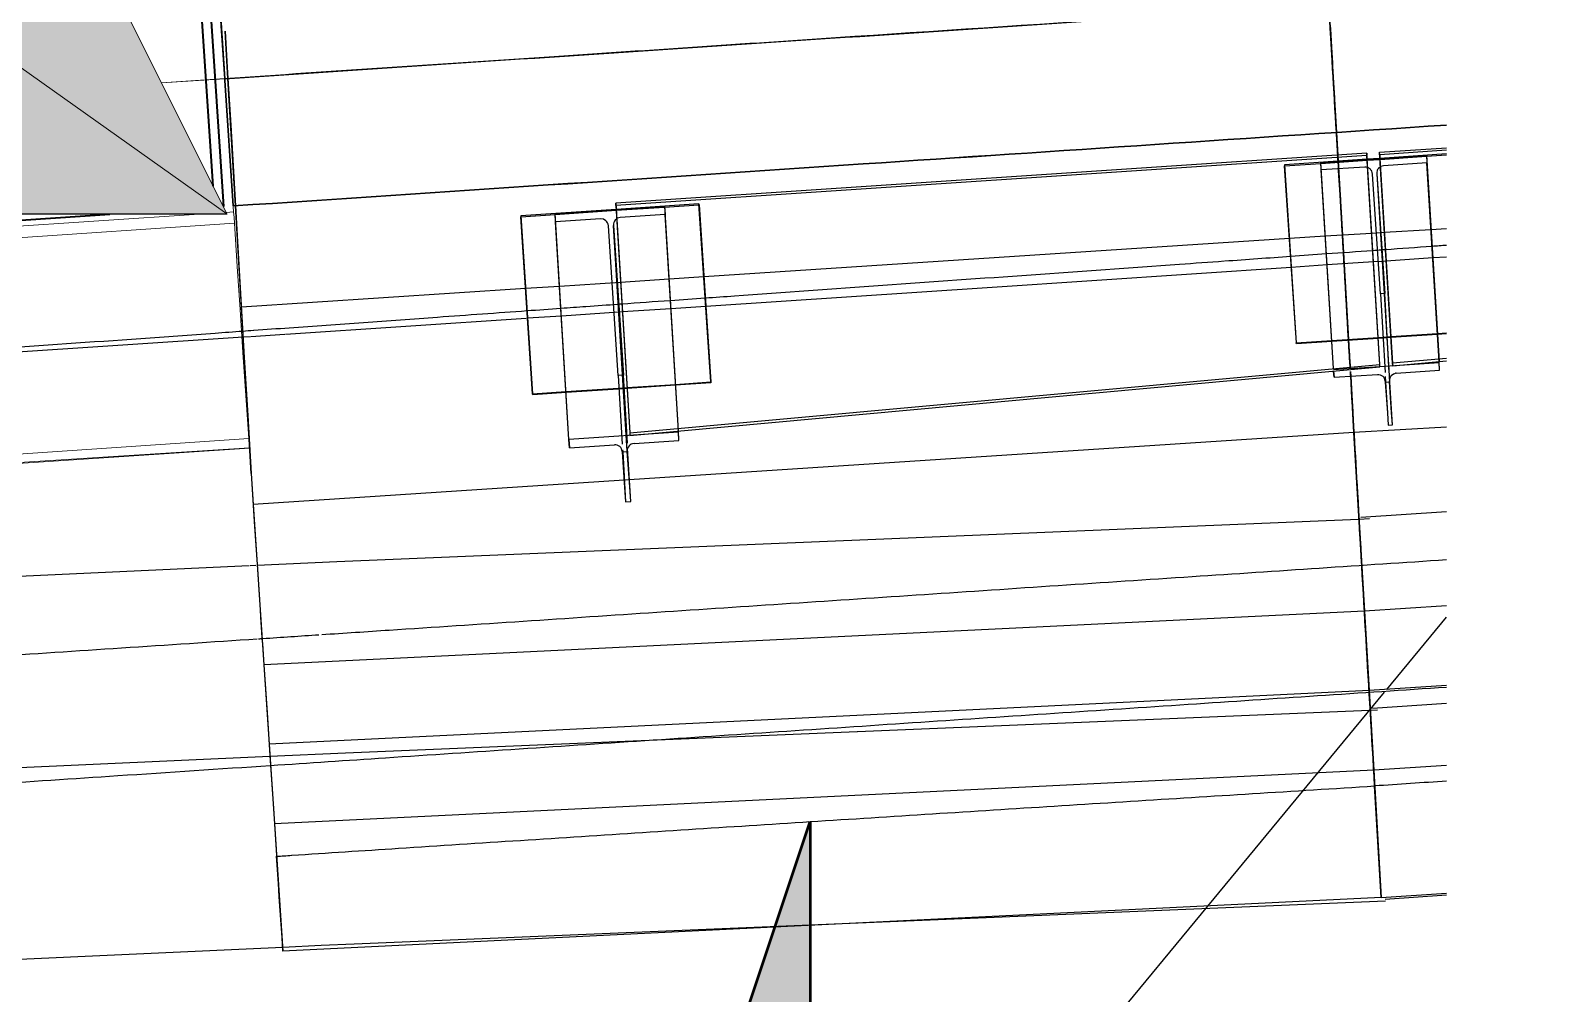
# Model space of a CAD drawing. Header units: metres. Extents: x -1147 to -802, y 5 to 567.
# Drawn here: x -994.865 to -992.495, y 543.708 to 545.219 of the extents above; entities that cross this region are included whole.
import ezdxf

# ---------------------------------------------------------------- set-up
doc = ezdxf.new("R2010")
doc.units = ezdxf.units.M
for name, color, linetype, lineweight in [('A-DETL', 7, 'Continuous', 13), ('A-DETL-GENF', 7, 'Continuous', 9), ('A-FLOR', 7, 'Continuous', 50), ('A-GENM', 7, 'Continuous', 35), ('S-BEAM', 7, 'Continuous', 50)]:
    doc.layers.add(name, color=color, linetype=linetype, lineweight=lineweight)
doc.layers.add('G-ANNO-SYMB', color=7, linetype='Continuous', lineweight=35, true_color=0x0080ff)

# ---------------------------------------------------------------- blocks, each defined once
blk = doc.blocks.new('T2DPAA-T2D-C3S-RW-M2D-100010_dwg-40802999-DRG-2873010 - GENERAL ARRANGEMENT PLAN')
at = {"color": 254, "lineweight": 25, "true_color": 0xe1e1e1}
for p, q in [((60.9582, -631.7514), (61.3314, -632.8539)), ((60.8064, -632.3806), (60.9873, -632.955)), ((60.5205, -632.4714), (60.707, -633.0634)), ((60.2346, -632.5623), (60.4227, -633.1596)), ((61.3314, -632.8539), (61.335, -632.8646)), ((61.3353, -632.8655), (61.3524, -632.9162)), ((61.3526, -632.9168), (61.474, -633.2754)), ((60.9879, -632.9568), (60.9906, -632.9653)), ((60.4227, -633.1596), (60.4409, -633.2172)), ((61.4747, -633.2773), (61.4917, -633.3277)), ((61.4917, -633.3277), (61.5206, -633.4132)), ((61.5208, -633.4137), (61.5225, -633.4185)), ((61.5225, -633.4185), (61.5468, -633.4906)), ((61.5468, -633.4906), (61.5644, -633.5426)), ((60.9811, -633.9438), (61.2232, -634.7228)), ((60.7024, -634.058), (60.9367, -634.8118)), ((61.8593, -634.414), (61.8774, -634.4672)), ((61.8774, -634.4672), (61.9008, -634.5364)), ((61.9008, -634.5364), (61.9051, -634.5493)), ((61.9053, -634.5498), (61.9072, -634.5553)), ((61.9072, -634.5553), (61.9306, -634.6245)), ((61.5048, -634.6181), (61.5097, -634.6337)), ((61.5085, -634.6201), (61.5516, -634.7477)), ((61.9306, -634.6245), (61.9376, -634.6451)), ((61.2238, -634.7147), (61.261, -634.8249)), ((60.9396, -634.8109), (60.9705, -634.9021))]:
    blk.add_line(p, q, dxfattribs=at)
at = {"color": 254, "lineweight": 25, "true_color": 0xe1e1e1, "flags": 128}
for points in [[(60.9912, -632.9672), (61.0287, -633.0864), (61.5045, -634.6171)], [(60.707, -633.0634), (60.7426, -633.1765), (60.9809, -633.9431)], [(60.4409, -633.2172), (60.4564, -633.2666), (60.7024, -634.058)], [(61.5644, -633.5426), (61.7086, -633.9687), (61.8593, -634.414)]]:
    blk.add_lwpolyline(points, dxfattribs=at)
blk = doc.blocks.new('T2DPAA-T2D-PWC-RW-M2D-100010_RoadDesign_rvt-1-DRG-2873010 - GENERAL ARRANGEMENT PLAN')
at = {"color": 254, "lineweight": 18, "true_color": 0xe3e3e3, "rotation": 75.11694444444437}
blk.add_blockref('T2DPAA-T2D-C3S-RW-M2D-100010_dwg-40802999-DRG-2873010 - GENERAL ARRANGEMENT PLAN', (-1722.337, 648.0105), dxfattribs=at)
blk = doc.blocks.new('StitchPour_RS36B_01 - StitchPour_RS36B_01-61148557-DRG-2873010 - GENERAL ARRANGEMENT PLAN')
at = {"layer": 'A-GENM', "color": 253, "lineweight": 25, "true_color": 0xa3a3a3}
for p, q in [((146.1777, -1.5341), (146.1066, -1.5581)), ((146.1066, -1.5581), (146.0356, -1.5821)), ((146.0356, -1.5821), (145.9645, -1.6062)), ((145.9645, -1.6062), (145.8935, -1.6302)), ((145.8935, -1.6302), (145.8225, -1.6543)), ((145.8225, -1.6543), (145.7514, -1.6783)), ((145.7514, -1.6783), (145.6804, -1.7024)), ((145.6804, -1.7024), (145.6093, -1.7264))]:
    blk.add_line(p, q, dxfattribs=at)
at = {"layer": 'A-GENM', "color": 253, "lineweight": 25, "true_color": 0xa3a3a3, "flags": 128}
blk.add_lwpolyline([(145.6093, -1.7264), (145.6804, -1.7024), (145.7514, -1.6783), (145.8225, -1.6543), (145.8935, -1.6302), (145.9645, -1.6062), (146.0356, -1.5821), (146.1066, -1.5581), (146.1777, -1.5341)], dxfattribs=at)
at = {"layer": 'A-GENM', "color": 253, "lineweight": 25, "true_color": 0xa3a3a3}
for points in [[(146.806, -3.3904), (146.5966, -2.7716), (146.3871, -2.1528), (146.1777, -1.5341)], [(145.7728, -2.2094), (145.7183, -2.0484), (145.6638, -1.8874), (145.6093, -1.7264)]]:
    blk.add_open_spline(points, degree=3, dxfattribs=at)
at = {"layer": 'A-GENM', "color": 9, "lineweight": 25, "true_color": 0xbebebe}
for points in [[(146.4951, -2.472), (146.3893, -2.1593), (146.2835, -1.8467), (146.1777, -1.5341)], [(145.9268, -2.6642), (145.8755, -2.5126), (145.8242, -2.361), (145.7728, -2.2094)], [(146.806, -3.3904), (146.7024, -3.0842), (146.5988, -2.7781), (146.4951, -2.472)], [(146.2248, -3.5448), (146.1255, -3.2513), (146.0261, -2.9577), (145.9268, -2.6642)]]:
    blk.add_open_spline(points, degree=3, dxfattribs=at)
at = {"layer": 'A-GENM', "color": 253, "lineweight": 25, "true_color": 0xa3a3a3}
blk.add_open_spline([(145.6093, -1.7264), (145.7681, -2.1953), (145.9732, -2.8014), (146.1784, -3.4076), (146.2248, -3.5448)], degree=3, knots=[-1, -1, -1, -1, -0.925, -0.90305063, -0.90305063, -0.90305063, -0.90305063], dxfattribs=at)
blk = doc.blocks.new('SCR_SE_1 - SCR_SE_1-66993702-DRG-2873010 - GENERAL ARRANGEMENT PLAN')
at = {"layer": 'A-GENM', "color": 253, "lineweight": 25, "true_color": 0xa3a3a3}
for p, q in [((0, 0.004), (0, 0)), ((0, 0.004), (1.18, 0.004)), ((0.0017, -0.3281), (0, 0.004)), ((0, 0), (1.18, 0)), ((0.0006, -0.1111), (0, 0)), ((1.18, 0), (1.18, 0.004)), ((1.18, 0.004), (1.182, -0.357)), ((1.18, 0), (1.182, -0.357)), ((0.0017, -0.3281), (0.0006, -0.1111)), ((0.0017, -0.3321), (0.0017, -0.3281)), ((1.182, -0.357), (0.0017, -0.3281)), ((0.0017, -0.3318), (0.0017, -0.3281)), ((1.182, -0.3609), (0.0017, -0.3321)), ((1.182, -0.357), (1.182, -0.3609)), ((1.182, -0.357), (1.182, -0.3609))]:
    blk.add_line(p, q, dxfattribs=at)
blk = doc.blocks.new('SCR_SE_2 - SCR_SE_2-66993703-DRG-2873010 - GENERAL ARRANGEMENT PLAN')
at = {"layer": 'A-GENM', "color": 253, "lineweight": 25, "true_color": 0xa3a3a3}
for p, q in [((1.18, 0.0039), (1.0747, 0.0039)), ((1.18, 0), (1.18, 0.0039)), ((1.1817, -0.3276), (1.18, 0.0039)), ((1.075, 0), (1.18, 0)), ((1.18, 0), (1.18, -0.0059)), ((1.18, -0.0059), (1.1812, -0.2357)), ((1.1812, -0.2357), (1.1817, -0.3276)), ((1.0967, -0.3256), (1.1817, -0.3276)), ((1.1817, -0.3316), (1.0969, -0.3295)), ((1.1817, -0.3276), (1.1817, -0.3316)), ((1.1817, -0.3316), (1.1817, -0.3276))]:
    blk.add_line(p, q, dxfattribs=at)
blk = doc.blocks.new('PLATE ph - PLATE ph-V20-DRG-2873010 - GENERAL ARRANGEMENT PLAN')
at = {"layer": 'A-GENM', "color": 253, "lineweight": 25, "true_color": 0xa3a3a3}
for p, q in [((-1094.3763, 544.9378), (-1094.5259, 544.9278)), ((-1094.5259, 544.9278), (-1094.5073, 544.6485)), ((-1094.5259, 544.9278), (-1094.5258, 544.9263)), ((-1094.5258, 544.9263), (-1094.472, 544.9299)), ((-1094.5073, 544.6485), (-1094.5258, 544.9263)), ((-1094.472, 544.9299), (-1094.3763, 544.9363)), ((-1094.2466, 544.9464), (-1094.3763, 544.9378)), ((-1094.3763, 544.9363), (-1094.3004, 544.9413)), ((-1094.3004, 544.9413), (-1094.2465, 544.9449)), ((-1094.2279, 544.6671), (-1094.2466, 544.9464)), ((-1094.2464, 544.9449), (-1094.2466, 544.9464)), ((-1094.2464, 544.9449), (-1094.2279, 544.6671)), ((-1094.2834, 544.6634), (-1094.2279, 544.6671)), ((-1094.2278, 544.6657), (-1094.2833, 544.662)), ((-1094.2279, 544.6671), (-1094.2278, 544.6657)), ((-1094.5073, 544.6485), (-1094.455, 544.652)), ((-1094.5072, 544.647), (-1094.5073, 544.6485)), ((-1094.4549, 544.6505), (-1094.5072, 544.647)), ((-1094.455, 544.652), (-1094.3647, 544.658)), ((-1094.3646, 544.6565), (-1094.4549, 544.6505)), ((-1094.3591, 544.6569), (-1094.3637, 544.6566)), ((-1094.3636, 544.6581), (-1094.3592, 544.6584)), ((-1094.3592, 544.6584), (-1094.2834, 544.6634)), ((-1094.2833, 544.662), (-1094.3591, 544.6569))]:
    blk.add_line(p, q, dxfattribs=at)
blk = doc.blocks.new('PLATE ph - PLATE ph-V21-DRG-2873010 - GENERAL ARRANGEMENT PLAN')
at = {"layer": 'A-GENM', "color": 253, "lineweight": 25, "true_color": 0xa3a3a3}
for p, q in [((-1093.0745, 545.0246), (-1093.1789, 545.0176)), ((-1093.1788, 545.0161), (-1093.106, 545.021)), ((-1093.106, 545.021), (-1093.0745, 545.0231)), ((-1093.1989, 545.0163), (-1093.3286, 545.0076)), ((-1093.3286, 545.0076), (-1093.31, 544.7284)), ((-1093.3286, 545.0076), (-1093.3285, 545.0061)), ((-1093.3285, 545.0061), (-1093.2716, 545.0099)), ((-1093.3099, 544.7284), (-1093.3285, 545.0061)), ((-1093.2716, 545.0099), (-1093.1988, 545.0148)), ((-1093.1789, 545.0176), (-1093.1989, 545.0163)), ((-1093.1988, 545.0148), (-1093.1788, 545.0161)), ((-1093.2546, 544.7321), (-1093.1817, 544.7369)), ((-1093.1817, 544.7369), (-1093.168, 544.7378)), ((-1093.1679, 544.7363), (-1093.1816, 544.7354)), ((-1093.1617, 544.7368), (-1093.1674, 544.7364)), ((-1093.1669, 544.7379), (-1093.1618, 544.7382)), ((-1093.1618, 544.7382), (-1093.0889, 544.7431)), ((-1093.0888, 544.7416), (-1093.1617, 544.7368)), ((-1093.0889, 544.7431), (-1093.0745, 544.7441)), ((-1093.0745, 544.7426), (-1093.0888, 544.7416)), ((-1093.31, 544.7284), (-1093.2546, 544.7321)), ((-1093.3098, 544.7269), (-1093.31, 544.7284)), ((-1093.2545, 544.7306), (-1093.3098, 544.7269)), ((-1093.1816, 544.7354), (-1093.2545, 544.7306))]:
    blk.add_line(p, q, dxfattribs=at)
blk = doc.blocks.new('POST_2420_1C_360UB - 1C-68560598-DRG-2873010 - GENERAL ARRANGEMENT PLAN')
at = {"layer": 'A-GENM', "color": 253, "lineweight": 25, "true_color": 0xa3a3a3}
for p, q in [((-1094.4721, 544.9314), (-1094.3763, 544.9378)), ((-1094.4712, 544.9182), (-1094.4721, 544.9314)), ((-1094.4504, 544.5767), (-1094.4721, 544.9314)), ((-1094.3763, 544.9378), (-1094.3004, 544.9428)), ((-1094.2996, 544.9296), (-1094.37, 544.925)), ((-1094.3004, 544.9428), (-1094.2996, 544.9297)), ((-1094.3004, 544.9428), (-1094.2789, 544.5903)), ((-1094.2788, 544.5903), (-1094.2996, 544.9297)), ((-1094.4007, 544.9229), (-1094.4712, 544.9182)), ((-1094.4503, 544.5767), (-1094.4712, 544.9182)), ((-1094.3963, 544.9223), (-1094.4007, 544.9229)), ((-1094.3924, 544.92), (-1094.3963, 544.9223)), ((-1094.373, 544.6775), (-1094.3886, 544.9121)), ((-1094.36, 544.5755), (-1094.3806, 544.9127)), ((-1094.3806, 544.9126), (-1094.365, 544.678)), ((-1094.3754, 544.9229), (-1094.3779, 544.921)), ((-1094.37, 544.925), (-1094.3743, 544.9238)), ((-1094.366, 544.678), (-1094.373, 544.6775)), ((-1094.373, 544.6775), (-1094.3667, 544.5694)), ((-1094.3588, 544.5713), (-1094.365, 544.678)), ((-1094.2788, 544.5882), (-1094.4504, 544.5767)), ((-1094.4504, 544.5767), (-1094.4495, 544.5639)), ((-1094.4495, 544.5639), (-1094.4503, 544.5767)), ((-1094.359, 544.5587), (-1094.36, 544.5755)), ((-1094.3483, 544.5706), (-1094.2779, 544.5753)), ((-1094.2779, 544.5753), (-1094.2788, 544.5903)), ((-1094.2779, 544.5753), (-1094.2788, 544.5882)), ((-1094.4495, 544.5639), (-1094.3791, 544.5686)), ((-1094.3669, 544.5581), (-1094.3669, 544.5575)), ((-1094.3669, 544.5575), (-1094.3589, 544.558)), ((-1094.3669, 544.5575), (-1094.3636, 544.5094)), ((-1094.3662, 544.5606), (-1094.3661, 544.5581)), ((-1094.3661, 544.5576), (-1094.3633, 544.5094)), ((-1094.3589, 544.558), (-1094.359, 544.5586)), ((-1094.3556, 544.5099), (-1094.3589, 544.558)), ((-1094.3536, 544.4797), (-1094.3584, 544.5628)), ((-1094.3636, 544.5094), (-1094.3616, 544.4792)), ((-1094.3632, 544.5083), (-1094.3616, 544.4792)), ((-1094.3536, 544.4797), (-1094.3556, 544.5099)), ((-1094.3616, 544.4792), (-1094.3536, 544.4797))]:
    blk.add_line(p, q, dxfattribs=at)
at = {"layer": 'A-GENM', "color": 253, "lineweight": 25, "true_color": 0xa3a3a3, "flags": 128}
for points in [[(-1094.3886, 544.9121), (-1094.389, 544.9143), (-1094.3897, 544.9164), (-1094.3909, 544.9184), (-1094.3924, 544.92)], [(-1094.3779, 544.921), (-1094.3792, 544.9191), (-1094.3801, 544.9171), (-1094.3806, 544.9149), (-1094.3806, 544.9126)]]:
    blk.add_lwpolyline(points, dxfattribs=at)
at = {"layer": 'A-GENM', "color": 253, "lineweight": 25, "true_color": 0xa3a3a3}
for centre, start_param, end_param in [((-1094.3476, 544.5594), 1.576374, 3.147171), ((-1094.3783, 544.5573), 0.005578, 1.576374)]:
    blk.add_ellipse(centre, major_axis=(0.0114, 0.0007), ratio=0.989162, start_param=start_param, end_param=end_param, dxfattribs=at)
blk = doc.blocks.new('POST_2220_1B_310UB - 1B-68560599-DRG-2873010 - GENERAL ARRANGEMENT PLAN')
at = {"layer": 'A-GENM', "color": 253, "lineweight": 25, "true_color": 0xa3a3a3}
for p, q in [((-1093.1789, 545.0176), (-1093.1061, 545.0225)), ((-1093.1061, 545.0225), (-1093.1053, 545.0105)), ((-1093.1061, 545.0225), (-1093.0862, 544.6992)), ((-1093.2717, 545.0114), (-1093.1989, 545.0163)), ((-1093.2709, 544.9995), (-1093.2717, 545.0114)), ((-1093.2518, 544.688), (-1093.2717, 545.0114)), ((-1093.2028, 545.004), (-1093.2709, 544.9995)), ((-1093.2518, 544.688), (-1093.2709, 544.9995)), ((-1093.2005, 545.0039), (-1093.2028, 545.004)), ((-1093.1984, 545.0034), (-1093.2005, 545.0039)), ((-1093.1989, 545.0163), (-1093.1789, 545.0176)), ((-1093.1945, 545.0011), (-1093.1981, 545.0033)), ((-1093.1781, 545.0045), (-1093.1813, 545.002)), ((-1093.1756, 545.0056), (-1093.1777, 545.0048)), ((-1093.1734, 545.006), (-1093.1756, 545.0056)), ((-1093.1054, 545.0105), (-1093.1734, 545.006)), ((-1093.0862, 544.6992), (-1093.1053, 545.0105)), ((-1093.1782, 544.8053), (-1093.1907, 544.9932)), ((-1093.184, 544.9937), (-1093.1651, 544.6858)), ((-1093.184, 544.9937), (-1093.1715, 544.8057)), ((-1093.1722, 544.8057), (-1093.1782, 544.8053)), ((-1093.1782, 544.8053), (-1093.1709, 544.6818)), ((-1093.1642, 544.6814), (-1093.1715, 544.8057)), ((-1093.1789, 544.6909), (-1093.2517, 544.6861)), ((-1093.0861, 544.6971), (-1093.1789, 544.6909)), ((-1093.0853, 544.6855), (-1093.0862, 544.6992)), ((-1093.0853, 544.6855), (-1093.0861, 544.6971)), ((-1093.2516, 544.684), (-1093.2509, 544.6744)), ((-1093.2509, 544.6744), (-1093.2515, 544.684)), ((-1093.2509, 544.6744), (-1093.1829, 544.679)), ((-1093.1829, 544.679), (-1093.1806, 544.6789)), ((-1093.1806, 544.6789), (-1093.1784, 544.6784)), ((-1093.1784, 544.6784), (-1093.1746, 544.6762)), ((-1093.1707, 544.6685), (-1093.1706, 544.6667)), ((-1093.1706, 544.6667), (-1093.1639, 544.6671)), ((-1093.1706, 544.6667), (-1093.1673, 544.6186)), ((-1093.1705, 544.6759), (-1093.17, 544.6667)), ((-1093.17, 544.6667), (-1093.1672, 544.6186)), ((-1093.1651, 544.6858), (-1093.164, 544.669)), ((-1093.1639, 544.6671), (-1093.164, 544.6689)), ((-1093.1607, 544.619), (-1093.1639, 544.6671)), ((-1093.1594, 544.6001), (-1093.1638, 544.6754)), ((-1093.1612, 544.6771), (-1093.1577, 544.6798)), ((-1093.1577, 544.6798), (-1093.1557, 544.6806)), ((-1093.1557, 544.6806), (-1093.1545, 544.6808)), ((-1093.1534, 544.6809), (-1093.0853, 544.6855)), ((-1093.1673, 544.6186), (-1093.166, 544.5996)), ((-1093.1671, 544.6181), (-1093.166, 544.5996)), ((-1093.1594, 544.6001), (-1093.1607, 544.619)), ((-1093.166, 544.5996), (-1093.1594, 544.6001))]:
    blk.add_line(p, q, dxfattribs=at)
for centre, start_param, end_param in [((-1093.1821, 544.6677), 0.005558, 0.79098), ((-1093.1527, 544.6697), 2.361753, 3.147174), ((-1093.1527, 544.6697), 1.626409, 1.676451), ((-1093.1527, 544.6697), 1.576366, 1.626409)]:
    blk.add_ellipse(centre, major_axis=(0.0114, 0.0007), ratio=0.989162, start_param=start_param, end_param=end_param, dxfattribs=at)
for points in [[(-1093.1907, 544.9932), (-1093.1908, 544.9948), (-1093.1916, 544.9977), (-1093.1934, 545.0001), (-1093.1945, 545.0011)], [(-1093.1813, 545.002), (-1093.1822, 545.0009), (-1093.1837, 544.9982), (-1093.1841, 544.9952), (-1093.184, 544.9937)]]:
    blk.add_open_spline(points, degree=3, dxfattribs=at)
blk = doc.blocks.new('Top of Pavement - RL A - Top of Pavement - RL A-68818558-DRG-2873010 - GENERAL ARRANGEMENT PLAN')
at = {"layer": 'A-GENM', "color": 9, "lineweight": 25, "true_color": 0xbebebe}
for points, knots in [([(142.8927, 2.9349), (142.9375, 2.8021), (143.0273, 2.5365), (143.1621, 2.1381), (143.297, 1.7398), (143.4318, 1.3415), (143.5666, 0.9431), (143.7014, 0.5448), (143.8362, 0.1465), (143.971, -0.2519), (144.1058, -0.6502), (144.2406, -1.0485), (144.3754, -1.4469), (144.4909, -1.7881), (144.5615, -1.9966), (144.5871, -2.0723)], [0.66473988, 0.66473988, 0.66473988, 0.66473988, 0.66763006, 0.67052023, 0.6734104, 0.67630058, 0.67919075, 0.68208092, 0.6849711, 0.68786127, 0.69075145, 0.69364162, 0.69653179, 0.69942197, 0.7010705, 0.7010705, 0.7010705, 0.7010705]), ([(144.7731, -2.0014), (144.7504, -1.9341), (144.6827, -1.7341), (144.57, -1.4012), (144.4352, -1.0029), (144.3009, -0.6059), (144.2114, -0.3418), (144.167, -0.2104)], [-0.70088687, -0.70088687, -0.70088687, -0.70088687, -0.69942197, -0.69653179, -0.69364162, -0.69075145, -0.6878912, -0.6878912, -0.6878912, -0.6878912]), ([(144.5871, -2.0723), (144.6064, -2.1294), (144.6707, -2.3192), (144.7798, -2.6417), (144.9146, -3.04), (145.0479, -3.4336), (145.1361, -3.6945), (145.1795, -3.8226)], [0.7010705, 0.7010705, 0.7010705, 0.7010705, 0.70231214, 0.70520231, 0.70809249, 0.71098266, 0.71377159, 0.71377159, 0.71377159, 0.71377159]), ([(145.3722, -3.7714), (145.3294, -3.6452), (145.2418, -3.3862), (145.1092, -2.9944), (144.9744, -2.5961), (144.8732, -2.2971), (144.8169, -2.1308), (144.8056, -2.0973)], [-0.71373112, -0.71373112, -0.71373112, -0.71373112, -0.71098266, -0.70809249, -0.70520231, -0.70231214, -0.701583, -0.701583, -0.701583, -0.701583])]:
    blk.add_open_spline(points, degree=3, knots=knots, dxfattribs=at)
for points in [[(144.7756, -2.0086), (144.775, -2.0068), (144.7744, -2.0051), (144.7738, -2.0033)], [(144.8042, -2.0932), (144.7948, -2.0654), (144.7853, -2.0375), (144.7759, -2.0096)]]:
    blk.add_open_spline(points, degree=3, dxfattribs=at)
blk = doc.blocks.new('T2DPAA-T2D-C3S-RS-M3D-100334_rvt-1-DRG-2873010 - GENERAL ARRANGEMENT PLAN')
at = {"layer": 'A-GENM', "color": 9, "lineweight": 25, "true_color": 0xbebebe}
for p, q in [((-1095.0029, 545.3366), (-1094.99, 545.1426)), ((-1093.2472, 545.0584), (-1093.2589, 545.2581)), ((-1093.2589, 545.2581), (-1093.2472, 545.0584)), ((-1094.9893, 545.2174), (-1094.986, 545.1607)), ((-1094.985, 545.143), (-1094.9893, 545.2174)), ((-1094.99, 545.1426), (-1094.9898, 545.1398)), ((-1094.9898, 545.1398), (-1094.9767, 544.9431)), ((-1094.986, 545.1607), (-1094.985, 545.143)), ((-1094.985, 545.143), (-1094.9807, 545.0696)), ((-1094.9733, 544.9433), (-1094.985, 545.143)), ((-1094.9807, 545.0696), (-1094.9753, 544.9786)), ((-1094.9753, 544.9786), (-1094.9733, 544.9433)), ((-1094.9345, 544.3098), (-1094.9337, 544.2984)), ((-1094.9337, 544.2982), (-1094.9311, 544.2587)), ((-1094.9309, 544.2569), (-1094.9287, 544.2237)), ((-1094.9287, 544.2234), (-1094.9237, 544.1484)), ((-1094.9237, 544.1484), (-1094.9187, 544.0734)), ((-1094.9187, 544.0734), (-1094.9137, 543.9984)), ((-1094.9137, 543.9984), (-1094.9088, 543.925))]:
    blk.add_line(p, q, dxfattribs=at)
at = {"layer": 'A-GENM', "color": 253, "lineweight": 25, "true_color": 0xa3a3a3}
for p, q in [((-1094.99, 545.1426), (-1095.0029, 545.3366)), ((-1093.2451, 545.023), (-1093.2472, 545.0584)), ((-1093.2472, 545.0584), (-1093.2451, 545.023)), ((-1093.2446, 545.0132), (-1093.2451, 545.023)), ((-1093.2451, 545.023), (-1093.2446, 545.0132)), ((-1093.2378, 544.8974), (-1093.2446, 545.0132)), ((-1093.2446, 545.0132), (-1093.2378, 544.8974)), ((-1094.9733, 544.9433), (-1094.97, 544.8876)), ((-1094.964, 544.7844), (-1094.9733, 544.9433)), ((-1093.0989, 544.9055), (-1093.1718, 544.9013)), ((-1093.0989, 544.9055), (-1093.1718, 544.9013)), ((-1093.0745, 544.907), (-1093.0989, 544.9055)), ((-1093.0745, 544.907), (-1093.0989, 544.9055)), ((-1094.97, 544.8876), (-1094.9647, 544.7966)), ((-1093.3209, 544.892), (-1094.2389, 544.8318)), ((-1093.3209, 544.892), (-1094.2389, 544.8318)), ((-1093.2646, 544.8957), (-1093.3209, 544.892)), ((-1093.2646, 544.8957), (-1093.3209, 544.892)), ((-1093.2378, 544.8974), (-1093.2646, 544.8957)), ((-1093.2378, 544.8974), (-1093.2646, 544.8957)), ((-1093.1918, 544.9001), (-1093.2378, 544.8974)), ((-1093.1918, 544.9001), (-1093.2378, 544.8974)), ((-1093.2282, 544.7338), (-1093.2378, 544.8974)), ((-1093.2378, 544.8974), (-1093.2282, 544.7338)), ((-1093.1718, 544.9013), (-1093.1918, 544.9001)), ((-1093.1718, 544.9013), (-1093.1918, 544.9001)), ((-1094.2389, 544.8318), (-1094.2934, 544.8283)), ((-1094.2389, 544.8318), (-1094.2934, 544.8283)), ((-1094.5183, 544.8135), (-1094.964, 544.7844)), ((-1094.5183, 544.8135), (-1094.964, 544.7844)), ((-1094.4651, 544.817), (-1094.5183, 544.8135)), ((-1094.4651, 544.817), (-1094.5183, 544.8135)), ((-1094.3693, 544.8233), (-1094.4651, 544.817)), ((-1094.3693, 544.8233), (-1094.4651, 544.817)), ((-1094.2934, 544.8283), (-1094.3693, 544.8233)), ((-1094.2934, 544.8283), (-1094.3693, 544.8233)), ((-1094.9647, 544.7966), (-1094.9594, 544.7055)), ((-1094.9487, 544.5235), (-1094.964, 544.7844)), ((-1093.2257, 544.6904), (-1093.2281, 544.7323)), ((-1093.2281, 544.7323), (-1093.2257, 544.6904)), ((-1094.9594, 544.7055), (-1094.954, 544.6145)), ((-1093.2255, 544.6878), (-1093.2257, 544.6904)), ((-1093.2257, 544.6904), (-1093.2255, 544.6878)), ((-1093.2248, 544.6762), (-1093.2253, 544.6833)), ((-1093.2253, 544.6833), (-1093.2248, 544.6762)), ((-1093.2197, 544.588), (-1093.2248, 544.6762)), ((-1093.2248, 544.6762), (-1093.2197, 544.588)), ((-1094.954, 544.6145), (-1094.9487, 544.5235)), ((-1093.0745, 544.5965), (-1093.2197, 544.588)), ((-1093.0745, 544.5965), (-1093.2197, 544.588)), ((-1093.2197, 544.588), (-1094.3559, 544.5135)), ((-1093.2197, 544.588), (-1094.3559, 544.5135)), ((-1093.2033, 544.3076), (-1093.2197, 544.588)), ((-1093.2197, 544.588), (-1093.2033, 544.3076)), ((-1094.9487, 544.5235), (-1094.9455, 544.4749)), ((-1094.9487, 544.5235), (-1094.9437, 544.4485)), ((-1094.3639, 544.513), (-1094.9455, 544.4749)), ((-1094.3639, 544.513), (-1094.9455, 544.4749)), ((-1094.3565, 544.5135), (-1094.3639, 544.513)), ((-1094.3565, 544.5135), (-1094.3639, 544.513)), ((-1094.9455, 544.4749), (-1094.9287, 544.2237)), ((-1094.9437, 544.4485), (-1094.9387, 544.3735)), ((-1094.9387, 544.3735), (-1094.9345, 544.3098)), ((-1093.0745, 544.3162), (-1093.2033, 544.3076)), ((-1093.2033, 544.3076), (-1094.9287, 544.2237)), ((-1093.196, 544.1831), (-1093.2033, 544.3076)), ((-1093.2033, 544.3076), (-1093.196, 544.1831)), ((-1094.9287, 544.2237), (-1094.9204, 544.099)), ((-1093.0745, 544.1912), (-1093.196, 544.1831)), ((-1093.196, 544.1831), (-1094.9204, 544.099)), ((-1093.1887, 544.0583), (-1093.196, 544.1831)), ((-1093.196, 544.1831), (-1093.1887, 544.0583)), ((-1094.9204, 544.099), (-1094.9121, 543.9743)), ((-1093.1887, 544.0583), (-1094.9121, 543.9743)), ((-1093.0745, 544.0659), (-1093.1887, 544.0583)), ((-1093.177, 543.8587), (-1093.1887, 544.0583)), ((-1093.1887, 544.0583), (-1093.177, 543.8587)), ((-1093.1872, 544.0337), (-1093.1862, 544.0166)), ((-1093.1862, 544.0166), (-1093.1872, 544.0337)), ((-1093.1862, 544.0166), (-1093.177, 543.8587)), ((-1093.177, 543.8587), (-1093.1862, 544.0166)), ((-1094.9121, 543.9743), (-1094.8988, 543.7747)), ((-1094.9088, 543.925), (-1094.9087, 543.9234)), ((-1094.9078, 543.91), (-1094.9087, 543.9234)), ((-1093.177, 543.8587), (-1093.0745, 543.8655)), ((-1093.177, 543.8587), (-1094.8988, 543.7747))]:
    blk.add_line(p, q, dxfattribs=at)
at = {"layer": 'A-GENM', "color": 254, "lineweight": 25, "true_color": 0xd1d1d1}
for p, q in [((-1093.1683, 544.1849), (-1093.0746, 544.2985)), ((-1093.4488, 543.8454), (-1093.1717, 544.1809)), ((-1093.6055, 543.6556), (-1093.4488, 543.8454))]:
    blk.add_line(p, q, dxfattribs=at)
at = {"layer": 'A-GENM', "color": 253, "lineweight": 25, "true_color": 0xa3a3a3, "flags": 128}
for points in [[(-1094.9767, 544.9431), (-1094.9898, 545.1398), (-1094.99, 545.1426)], [(-1094.8988, 543.7747), (-1094.9002, 543.796), (-1094.9016, 543.8172), (-1094.9031, 543.8385), (-1094.9045, 543.8597), (-1094.9059, 543.8809), (-1094.9073, 543.9022), (-1094.9078, 543.91)]]:
    blk.add_lwpolyline(points, dxfattribs=at)
at = {"layer": 'A-GENM', "color": 9, "lineweight": 25, "true_color": 0xbebebe}
for points, knots in [([(-1093.2589, 545.2581), (-1093.2574, 545.2331), (-1093.2535, 545.1665), (-1093.2496, 545.1), (-1093.2472, 545.0584)], [0.40814904, 0.40814904, 0.40814904, 0.40814904, 0.44444444, 0.50466242, 0.50466242, 0.50466242, 0.50466242]), ([(-1094.2367, 544.799), (-1094.2215, 544.8), (-1094.1287, 544.8066), (-1094.036, 544.8132), (-1093.9584, 544.8188)], [0.6002005, 0.6002005, 0.6002005, 0.6002005, 0.61111111, 0.66666667, 0.66666667, 0.66666667, 0.66666667]), ([(-1094.8889, 544.7522), (-1094.8502, 544.755), (-1094.7726, 544.7605), (-1094.6483, 544.7695), (-1094.5628, 544.7756), (-1094.516, 544.779)], [0.44444444, 0.44444444, 0.44444444, 0.44444444, 0.47222222, 0.5, 0.53350161, 0.53350161, 0.53350161, 0.53350161]), ([(-1096.7506, 544.6261), (-1096.673, 544.6313), (-1096.5179, 544.6415), (-1096.2851, 544.6569), (-1096.0524, 544.672), (-1095.8196, 544.6874), (-1095.5869, 544.7031), (-1095.3542, 544.719), (-1095.1603, 544.7327), (-1095.0295, 544.7421), (-1094.9763, 544.7459), (-1094.9618, 544.747)], [0, 0, 0, 0, 0.0555556, 0.1111111, 0.1666667, 0.2222222, 0.2777778, 0.3333333, 0.3888889, 0.4166667, 0.4270412, 0.4270412, 0.4270412, 0.4270412])]:
    blk.add_open_spline(points, degree=3, knots=knots, dxfattribs=at)
for points in [[(-1093.2472, 545.0584), (-1093.2511, 545.125), (-1093.255, 545.1915), (-1093.2589, 545.2581)], [(-1093.0745, 545.07), (-1093.3793, 545.0496), (-1093.6841, 545.0293), (-1093.9889, 545.009)], [(-1093.9889, 545.009), (-1094.3182, 544.987), (-1094.6475, 544.965), (-1094.9767, 544.9431)], [(-1093.1702, 544.8749), (-1093.1459, 544.8767), (-1093.1216, 544.8784), (-1093.0973, 544.8801)], [(-1093.0973, 544.8801), (-1093.0897, 544.8807), (-1093.0821, 544.8812), (-1093.0745, 544.8818)], [(-1093.4931, 544.8519), (-1093.4699, 544.8535), (-1093.4466, 544.8552), (-1093.4233, 544.8569)], [(-1093.4222, 544.8569), (-1093.3878, 544.8594), (-1093.3534, 544.8618), (-1093.319, 544.8643)], [(-1093.319, 544.8643), (-1093.3003, 544.8656), (-1093.2816, 544.867), (-1093.2629, 544.8683)], [(-1093.2629, 544.8683), (-1093.2387, 544.87), (-1093.2144, 544.8718), (-1093.1901, 544.8735)], [(-1093.1901, 544.8735), (-1093.1856, 544.8738), (-1093.1811, 544.8741), (-1093.1765, 544.8745)], [(-1093.1761, 544.8745), (-1093.1741, 544.8746), (-1093.1721, 544.8748), (-1093.1702, 544.8749)], [(-1093.9584, 544.8188), (-1093.8033, 544.8298), (-1093.6482, 544.8408), (-1093.4931, 544.8519)], [(-1094.463, 544.7828), (-1094.4499, 544.7837), (-1094.4368, 544.7847), (-1094.4237, 544.7856)], [(-1094.4237, 544.7856), (-1094.4068, 544.7868), (-1094.3898, 544.788), (-1094.3729, 544.7892)], [(-1094.3724, 544.7893), (-1094.3707, 544.7894), (-1094.369, 544.7895), (-1094.3673, 544.7896)], [(-1094.3673, 544.7896), (-1094.342, 544.7915), (-1094.3167, 544.7933), (-1094.2914, 544.7951)], [(-1094.2914, 544.7951), (-1094.2732, 544.7964), (-1094.255, 544.7977), (-1094.2367, 544.799)], [(-1094.516, 544.779), (-1094.4983, 544.7803), (-1094.4807, 544.7815), (-1094.463, 544.7828)], [(-1094.9618, 544.747), (-1094.9561, 544.7474), (-1094.9504, 544.7478), (-1094.9447, 544.7482)], [(-1094.9443, 544.7482), (-1094.9258, 544.7495), (-1094.9074, 544.7509), (-1094.8889, 544.7522)], [(-1093.2007, 544.2636), (-1093.1962, 544.1869), (-1093.1917, 544.1103), (-1093.1872, 544.0337)], [(-1093.1872, 544.0337), (-1093.1917, 544.1103), (-1093.1962, 544.1869), (-1093.2007, 544.2636)], [(-1093.3785, 544.0217), (-1093.3148, 544.0257), (-1093.251, 544.0297), (-1093.1872, 544.0337)], [(-1093.0745, 544.0412), (-1093.1121, 544.0387), (-1093.1497, 544.0362), (-1093.1872, 544.0337)], [(-1093.7611, 543.9976), (-1093.6974, 544.0017), (-1093.6336, 544.0057), (-1093.5698, 544.0097)], [(-1093.5698, 544.0097), (-1093.5061, 544.0137), (-1093.4423, 544.0178), (-1093.3785, 544.0217)]]:
    blk.add_open_spline(points, degree=3, dxfattribs=at)
at = {"layer": 'A-GENM', "color": 253, "lineweight": 25, "true_color": 0xa3a3a3}
blk.add_open_spline([(-1094.9767, 544.9431), (-1094.6475, 544.965), (-1094.0134, 545.0073), (-1093.3793, 545.0496), (-1093.0745, 545.07)], degree=3, knots=[0, 0, 0, 0, 0.05, 0.09628366, 0.09628366, 0.09628366, 0.09628366], dxfattribs=at)
for points in [[(-1093.2472, 545.0584), (-1093.2465, 545.0466), (-1093.2458, 545.0348), (-1093.2451, 545.023)], [(-1093.2451, 545.023), (-1093.2458, 545.0348), (-1093.2465, 545.0466), (-1093.2472, 545.0584)], [(-1093.2451, 545.023), (-1093.2449, 545.0198), (-1093.2447, 545.0165), (-1093.2446, 545.0132)], [(-1093.2446, 545.0132), (-1093.2447, 545.0165), (-1093.2449, 545.0198), (-1093.2451, 545.023)], [(-1093.2446, 545.0132), (-1093.2434, 544.9932), (-1093.2422, 544.9732), (-1093.241, 544.9531)], [(-1093.241, 544.9531), (-1093.2422, 544.9732), (-1093.2434, 544.9932), (-1093.2446, 545.0132)], [(-1093.241, 544.9531), (-1093.2368, 544.88), (-1093.2325, 544.8069), (-1093.2282, 544.7338)], [(-1093.2282, 544.7338), (-1093.2325, 544.8069), (-1093.2368, 544.88), (-1093.241, 544.9531)], [(-1093.2281, 544.7323), (-1093.2273, 544.7175), (-1093.2264, 544.7027), (-1093.2255, 544.6878)], [(-1093.2255, 544.6878), (-1093.2264, 544.7027), (-1093.2273, 544.7175), (-1093.2281, 544.7323)], [(-1093.2253, 544.6833), (-1093.2251, 544.6809), (-1093.225, 544.6786), (-1093.2248, 544.6762)], [(-1093.2248, 544.6762), (-1093.225, 544.6786), (-1093.2251, 544.6809), (-1093.2253, 544.6833)], [(-1093.2248, 544.6762), (-1093.2213, 544.6152), (-1093.2177, 544.5543), (-1093.2141, 544.4934)], [(-1093.2141, 544.4934), (-1093.2177, 544.5543), (-1093.2213, 544.6152), (-1093.2248, 544.6762)], [(-1093.2141, 544.4934), (-1093.2097, 544.4168), (-1093.2052, 544.3402), (-1093.2007, 544.2636)], [(-1093.2007, 544.2636), (-1093.2052, 544.3402), (-1093.2097, 544.4168), (-1093.2141, 544.4934)], [(-1094.1437, 543.9732), (-1094.0799, 543.9773), (-1094.0162, 543.9814), (-1093.9524, 543.9854)], [(-1093.9524, 543.9854), (-1093.8886, 543.9895), (-1093.8249, 543.9936), (-1093.7611, 543.9976)], [(-1094.5262, 543.9484), (-1094.4624, 543.9526), (-1094.3987, 543.9567), (-1094.3349, 543.9608)], [(-1094.3349, 543.9608), (-1094.2712, 543.965), (-1094.2074, 543.9691), (-1094.1437, 543.9732)], [(-1094.8847, 543.925), (-1094.8289, 543.9287), (-1094.7732, 543.9323), (-1094.7175, 543.936)], [(-1094.7175, 543.936), (-1094.6537, 543.9401), (-1094.59, 543.9443), (-1094.5262, 543.9484)], [(-1094.9087, 543.9234), (-1094.9009, 543.9239), (-1094.893, 543.9244), (-1094.8852, 543.925)]]:
    blk.add_open_spline(points, degree=3, dxfattribs=at)
at = {"layer": 'A-GENM', "color": 253, "lineweight": 25, "true_color": 0xa3a3a3, "rotation": 75.11694444444437}
for name in ['Top of Pavement - RL A - Top of Pavement - RL A-68818558-DRG-2873010 - GENERAL ARRANGEMENT PLAN', 'StitchPour_RS36B_01 - StitchPour_RS36B_01-61148557-DRG-2873010 - GENERAL ARRANGEMENT PLAN']:
    blk.add_blockref(name, (-1134.0578, 404.8616), dxfattribs=at)
at = {"layer": 'A-GENM', "color": 253, "lineweight": 25, "true_color": 0xa3a3a3, "extrusion": (0, 0, -1)}
for name, p, rotation in [('SCR_SE_1 - SCR_SE_1-66993702-DRG-2873010 - GENERAL ARRANGEMENT PLAN', (1093.1993, 545.0221), 356.1843056642884), ('SCR_SE_2 - SCR_SE_2-66993703-DRG-2873010 - GENERAL ARRANGEMENT PLAN', (1092.0019, 545.102), 356.1843198733235)]:
    blk.add_blockref(name, p, dxfattribs=dict(at, rotation=rotation))
at = {"layer": 'A-GENM', "color": 253, "lineweight": 25, "true_color": 0xa3a3a3}
for name in ['PLATE ph - PLATE ph-V21-DRG-2873010 - GENERAL ARRANGEMENT PLAN', 'POST_2220_1B_310UB - 1B-68560599-DRG-2873010 - GENERAL ARRANGEMENT PLAN', 'PLATE ph - PLATE ph-V20-DRG-2873010 - GENERAL ARRANGEMENT PLAN', 'POST_2420_1C_360UB - 1C-68560598-DRG-2873010 - GENERAL ARRANGEMENT PLAN']:
    blk.add_blockref(name, (0, 0), dxfattribs=at)
blk = doc.blocks.new('Section - sectionTail-4870194-DRG-2873010 - GENERAL ARRANGEMENT PLAN')
at = {"layer": 'G-ANNO-SYMB', "lineweight": 9}
blk.add_hatch(color=7, dxfattribs=at).paths.add_polyline_path([(-0.006, 0.006), (-0.004, 0), (-0.006, 0)])
at = {"layer": 'G-ANNO-SYMB', "color": 7, "lineweight": 50}
for p, q in [((-0.006, 0.006), (-0.006, 0)), ((-0.004, 0), (-0.006, 0.006)), ((-0.006, 0), (-0.004, 0)), ((-0.006, 0), (0, 0))]:
    blk.add_line(p, q, dxfattribs=at)

msp = doc.modelspace()

# ---------------------------------------------------------------- hatches: boundary and pattern name
at = {"layer": 'A-DETL-GENF', "true_color": 0xffffff}
msp.add_hatch(color=7, dxfattribs=at).paths.add_polyline_path([(-994.5875, 544.9309), (-994.5561, 544.9309), (-994.9338, 545.6847), (-995.3099, 544.9309), (-994.603, 544.9309)])

# ---------------------------------------------------------------- linework, layer by layer
at = {"layer": 'A-DETL', "color": 6, "lineweight": 15, "true_color": 0xff00ff}
for p, q in [((-994.5561, 544.9309), (-994.9334, 545.6855)), ((-994.5561, 544.9309), (-994.9334, 545.198)), ((-995.3107, 544.9309), (-994.5561, 544.9309))]:
    msp.add_line(p, q, dxfattribs=at)
at = {"layer": 'A-DETL', "color": 1, "lineweight": 15, "true_color": 0xff0000}
msp.add_line((-995.3103, 544.9302), (-994.5558, 544.9302), dxfattribs=at)
at = {"layer": 'A-FLOR', "lineweight": 15}
for p, q in [((-994.5596, 545.1428), (-994.6588, 545.1364)), ((-994.5596, 545.1426), (-994.6587, 545.1361)), ((-994.5596, 545.1426), (-994.5596, 545.1428)), ((-994.5998, 544.9302), (-1004.5757, 544.263)), ((-994.5457, 544.9338), (-994.5572, 544.933)), ((-994.5445, 544.9159), (-1004.6019, 544.243)), ((-994.522, 544.5783), (-1004.5803, 543.9054)), ((-994.521, 544.5634), (-1004.5793, 543.8907)), ((-1000.654, 544.168), (-994.521, 544.5641))]:
    msp.add_line(p, q, dxfattribs=at)
at = {"layer": 'A-FLOR', "lineweight": 15, "flags": 128}
for points in [[(-994.5596, 545.1428), (-994.5596, 545.1427), (-994.5596, 545.1427), (-994.5596, 545.1426)], [(-994.5596, 545.1426), (-994.558, 545.1194), (-994.5565, 545.0962), (-994.5549, 545.073), (-994.5534, 545.0498), (-994.5518, 545.0266), (-994.5503, 545.0034), (-994.5487, 544.9802), (-994.5472, 544.957), (-994.5457, 544.9338)], [(-994.5457, 544.9338), (-994.5451, 544.9248), (-994.5445, 544.9159)], [(-994.5445, 544.9159), (-994.54, 544.8484), (-994.5355, 544.7809), (-994.531, 544.7133), (-994.5265, 544.6458), (-994.522, 544.5783)], [(-994.522, 544.5783), (-994.5215, 544.5708), (-994.521, 544.5634)]]:
    msp.add_lwpolyline(points, dxfattribs=at)
at = {"layer": 'S-BEAM', "lineweight": 40}
for p, q in [((-994.5778, 544.9742), (-994.6936, 546.7122)), ((-994.5611, 544.9421), (-994.6792, 546.7132)), ((-1004.5813, 544.2741), (-994.7397, 544.9302))]:
    msp.add_line(p, q, dxfattribs=at)

# ---------------------------------------------------------------- block references
at = {"lineweight": 5}
for name in ['T2DPAA-T2D-PWC-RW-M2D-100010_RoadDesign_rvt-1-DRG-2873010 - GENERAL ARRANGEMENT PLAN', 'T2DPAA-T2D-C3S-RS-M3D-100334_rvt-1-DRG-2873010 - GENERAL ARRANGEMENT PLAN']:
    msp.add_blockref(name, (100.4304, 0), dxfattribs=at)
at = {"layer": 'G-ANNO-SYMB', "color": 7, "lineweight": 50, "extrusion": (0, 0, -1), "xscale": 199.9999999999999, "yscale": 199.9999999999999, "zscale": 199.9999999999999}
msp.add_blockref('Section - sectionTail-4870194-DRG-2873010 - GENERAL ARRANGEMENT PLAN', (994.8417, 542.778), dxfattribs=at)

doc.saveas('drawing.dxf')
